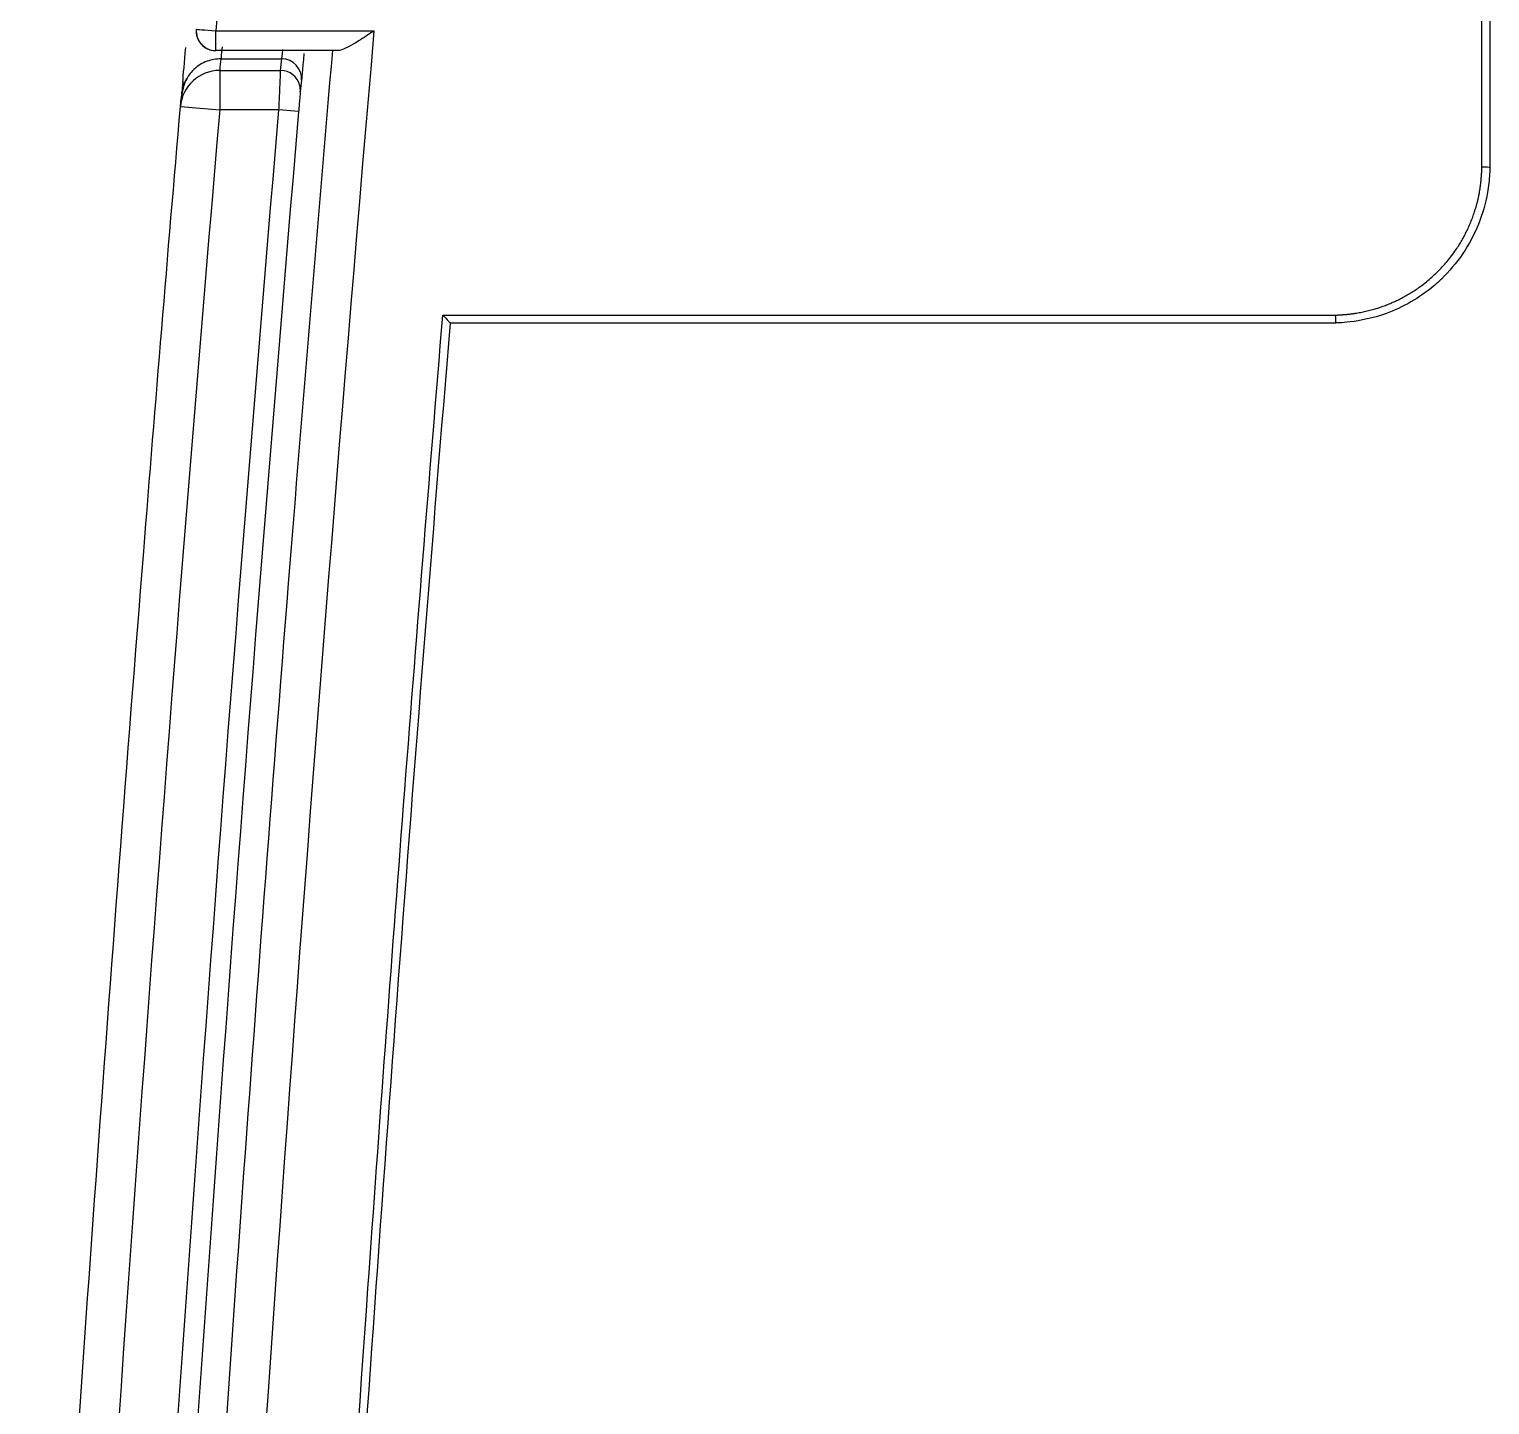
# Model space of a CAD drawing. Header units: millimetres. Extents: x 28 to 2363, y 8 to 1657.
# Drawn here: x 1696.14 to 1733.21, y 1295.18 to 1330.09 of the extents above; entities that cross this region are included whole.
import ezdxf

# ---------------------------------------------------------------- set-up
doc = ezdxf.new("R2010")
doc.units = ezdxf.units.MM
doc.layers.add('1LINE', color=7, linetype='CONTINUOUS')

msp = doc.modelspace()

# ---------------------------------------------------------------- linework, layer by layer
at = {"layer": '1LINE', "linetype": 'Continuous'}
for p, q in [((1733.012, 1326.594), (1733.012, 1343.209)), ((1733.212, 1343.215), (1733.212, 1326.591)), ((1700.877, 1330.045), (1704.892, 1330.045)), ((1700.877, 1329.545), (1700.877, 1330.045)), ((1703.98, 1329.545), (1700.877, 1329.545)), ((1700.976, 1329.043), (1702.524, 1329.043)), ((1700.976, 1329.043), (1700.976, 1328.043)), ((1699.98, 1328.128), (1700.976, 1328.043)), ((1702.481, 1328.043), (1700.976, 1328.043)), ((1702.979, 1328.001), (1702.481, 1328.043)), ((1706.641, 1322.832), (1729.289, 1322.832)), ((1729.295, 1322.632), (1706.825, 1322.632))]:
    msp.add_line(p, q, dxfattribs=at)
for centre, major_axis, ratio, start_param, end_param in [((1700.877, 1330.045), (0, 0.5), 1, 1.484695, 3.14159), ((1700.881, 1330.045), (0, 0.5), 1, 1.484836, 3.098976), ((1700.877, 1330.045), (0.498, -0.043), 0.000006, 3.143064, 4.71236), ((1700.976, 1328.043), (0.994, -0.107), 0.999384, 1.677741, 3.163476), ((1702.524, 1328.543), (0.497, -0.054), 0.999384, 0.331276, 1.678054), ((1702.524, 1328.543), (0.497, -0.054), 0.999384, 0.021887, 0.33128)]:
    msp.add_ellipse(centre, major_axis=major_axis, ratio=ratio, start_param=start_param, end_param=end_param, dxfattribs=at)
for points, degree in [([(1701.452, 1336.583), (1701.257, 1334.404), (1701.065, 1332.225), (1700.877, 1330.045)], 3), ([(1704.892, 1330.045), (1703.295, 1311.574), (1701.951, 1293.083), (1700.861, 1274.575)], 3), ([(1700.039, 1328.739), (1700.057, 1328.943), (1700.082, 1329.244), (1700.115, 1329.625)], 3), ([(1700.859, 1329.545), (1700.86, 1329.545), (1700.863, 1329.545)], 2), ([(1701.008, 1329.34), (1700.997, 1329.241), (1700.987, 1329.142), (1700.976, 1329.043)], 3), ([(1701.039, 1329.642), (1701.019, 1329.444), (1701.008, 1329.338), (1701.008, 1329.34)], 3), ([(1701.008, 1329.34), (1701.524, 1329.34), (1702.04, 1329.34), (1702.556, 1329.34)], 3), ([(1702.524, 1329.043), (1702.535, 1329.142), (1702.546, 1329.241), (1702.556, 1329.34)], 3), ([(1702.556, 1329.34), (1702.557, 1329.338), (1702.564, 1329.418), (1702.579, 1329.57)], 3), ([(1703.055, 1328.798), (1703.078, 1329.073), (1702.832, 1329.34), (1702.556, 1329.34)], 3), ([(1703.113, 1329.472), (1703.076, 1329.038), (1703.055, 1328.797), (1703.055, 1328.797)], 3), ([(1703.055, 1328.798), (1703.044, 1328.699), (1703.033, 1328.599), (1703.022, 1328.5)], 3), ([(1700.976, 1328.043), (1699.465, 1310.337), (1698.186, 1292.614), (1697.14, 1274.875)], 3), ([(1698.643, 1274.875), (1699.689, 1292.614), (1700.969, 1310.337), (1702.481, 1328.043)], 3), ([(1702.979, 1328.001), (1701.468, 1310.3), (1700.188, 1292.58), (1699.142, 1274.845)], 3), ([(1733.012, 1326.594), (1733.116, 1326.593), (1733.212, 1326.592), (1733.212, 1326.591)], 3), ([(1729.289, 1322.832), (1729.293, 1322.738), (1729.297, 1322.632), (1729.295, 1322.632)], 3), ([(1706.825, 1322.632), (1705.901, 1311.535), (1705.073, 1300.43), (1704.335, 1289.319)], 3)]:
    msp.add_open_spline(points, degree=degree, dxfattribs=at)
for points, degree, knots in [([(1704.892, 1330.045), (1704.891, 1330.044), (1704.889, 1330.043), (1704.838, 1330.009), (1704.788, 1329.976), (1704.612, 1329.86), (1704.485, 1329.778), (1704.285, 1329.66), (1704.206, 1329.617), (1704.077, 1329.562), (1704.023, 1329.545), (1703.98, 1329.545)], 3, [0, 0, 0, 0, 0.005255, 0.005255, 0.151549, 0.151549, 0.530916, 0.530916, 0.78805, 0.78805, 1, 1, 1, 1]), ([(1699.862, 1274.633), (1699.902, 1275.299), (1699.941, 1275.964), (1700.14, 1279.292), (1700.305, 1281.953), (1701.155, 1295.26), (1701.918, 1305.9), (1703.112, 1320.872), (1703.472, 1325.209), (1703.846, 1329.545)], 3, [0, 0, 0, 0, 0.036325, 0.036325, 0.181625, 0.181625, 0.762861, 0.762861, 1, 1, 1, 1]), ([(1701.008, 1329.34), (1700.888, 1329.327), (1700.64, 1329.301), (1700.337, 1329.105), (1700.094, 1328.811), (1700.042, 1328.566), (1700.012, 1328.425)], 3, [0, 0, 0, 0, 0.242562, 0.500214, 0.710488, 1, 1, 1, 1]), ([(1702.481, 1328.043), (1702.484, 1328.106), (1702.487, 1328.17), (1702.494, 1328.342), (1702.499, 1328.449), (1702.507, 1328.643), (1702.511, 1328.731), (1702.517, 1328.876), (1702.52, 1328.935), (1702.523, 1329.016), (1702.524, 1329.039), (1702.524, 1329.043)], 3, [0, 0, 0, 0, 0.122823, 0.122823, 0.342643, 0.342643, 0.561846, 0.561846, 0.780844, 0.780844, 1, 1, 1, 1]), ([(1700.014, 1328.451), (1700.014, 1328.45), (1700.014, 1328.452), (1700.015, 1328.457), (1700.019, 1328.488), (1700.027, 1328.535), (1700.049, 1328.632), (1700.094, 1328.76), (1700.15, 1328.849), (1700.18, 1328.889)], 3, [0, 0, 0, 0, 0.117714, 0.295108, 0.361638, 0.417881, 0.548052, 0.785363, 1, 1, 1, 1]), ([(1700.042, 1328.76), (1700.039, 1328.734), (1700.024, 1328.547), (1700.018, 1328.495), (1700.016, 1328.465)], 3, [0, 0, 0, 0, 0.131434, 1, 1, 1, 1]), ([(1699.98, 1328.128), (1699.982, 1328.152), (1699.985, 1328.175), (1699.995, 1328.274), (1700.003, 1328.349), (1700.012, 1328.425)], 3, [0, 0, 0, 0, 0.235707, 0.235707, 1, 1, 1, 1]), ([(1703.022, 1328.5), (1703.022, 1328.498), (1703.021, 1328.487), (1703.018, 1328.446), (1703.015, 1328.417), (1703.009, 1328.344), (1703.005, 1328.3), (1702.997, 1328.204), (1702.992, 1328.15), (1702.985, 1328.064), (1702.982, 1328.032), (1702.979, 1328.001)], 3, [0, 0, 0, 0, 0.218905, 0.218905, 0.437774, 0.437774, 0.657019, 0.657019, 0.877032, 0.877032, 1, 1, 1, 1]), ([(1696.142, 1274.933), (1696.181, 1275.599), (1696.221, 1276.264), (1696.42, 1279.592), (1696.585, 1282.253), (1697.435, 1295.56), (1698.2, 1306.2), (1699.348, 1320.599), (1699.658, 1324.364), (1699.98, 1328.128)], 3, [0, 0, 0, 0, 0.037499, 0.037499, 0.187494, 0.187494, 0.787508, 0.787508, 1, 1, 1, 1]), ([(1729.289, 1322.832), (1729.533, 1322.846), (1729.654, 1322.86), (1729.835, 1322.881), (1730.376, 1322.997), (1731.391, 1323.432), (1732.433, 1324.485), (1732.86, 1325.507), (1733, 1326.188), (1733.012, 1326.594)], 2, [0, 0, 0, 0.0625, 0.0625, 0.125, 0.25, 0.5, 0.75, 0.875, 1, 1, 1]), ([(1733.212, 1326.591), (1733.211, 1326.556), (1733.212, 1326.528), (1733.198, 1326.282), (1733.178, 1326.091), (1733.103, 1325.662), (1733.026, 1325.396), (1732.716, 1324.625), (1732.383, 1324.133), (1731.918, 1323.686), (1731.851, 1323.625), (1731.782, 1323.567)], 3, [0, 0, 0, 0, 0.115618, 0.115618, 0.231236, 0.231236, 0.462472, 0.462472, 0.924943, 0.924943, 1, 1, 1, 1]), ([(1731.782, 1323.567), (1731.425, 1323.268), (1731.013, 1323.03), (1730.559, 1322.866), (1730.551, 1322.863), (1730.543, 1322.86)], 3, [0, 0, 0, 0, 0.982378, 0.982378, 1, 1, 1, 1]), ([(1703.326, 1276.524), (1703.328, 1276.555), (1703.33, 1276.586), (1703.395, 1277.661), (1703.458, 1278.706), (1703.899, 1285.884), (1704.306, 1292.015), (1705.029, 1302.23), (1705.331, 1306.315), (1705.964, 1314.544), (1706.295, 1318.689), (1706.641, 1322.832)], 3, [0, 0, 0, 0, 0.001994, 0.001994, 0.069628, 0.069628, 0.466665, 0.466665, 0.731352, 0.731352, 1, 1, 1, 1]), ([(1706.641, 1322.832), (1706.692, 1322.777), (1706.783, 1322.681), (1706.812, 1322.647), (1706.825, 1322.632)], 3, [0, 0, 0, 0, 0.567606, 1, 1, 1, 1]), ([(1730.543, 1322.86), (1730.279, 1322.767), (1729.911, 1322.686), (1729.421, 1322.632), (1729.365, 1322.636), (1729.295, 1322.632)], 3, [0, 0, 0, 0, 0.492372, 0.492372, 1, 1, 1, 1])]:
    msp.add_open_spline(points, degree=degree, knots=knots, dxfattribs=at)

doc.saveas('drawing.dxf')
